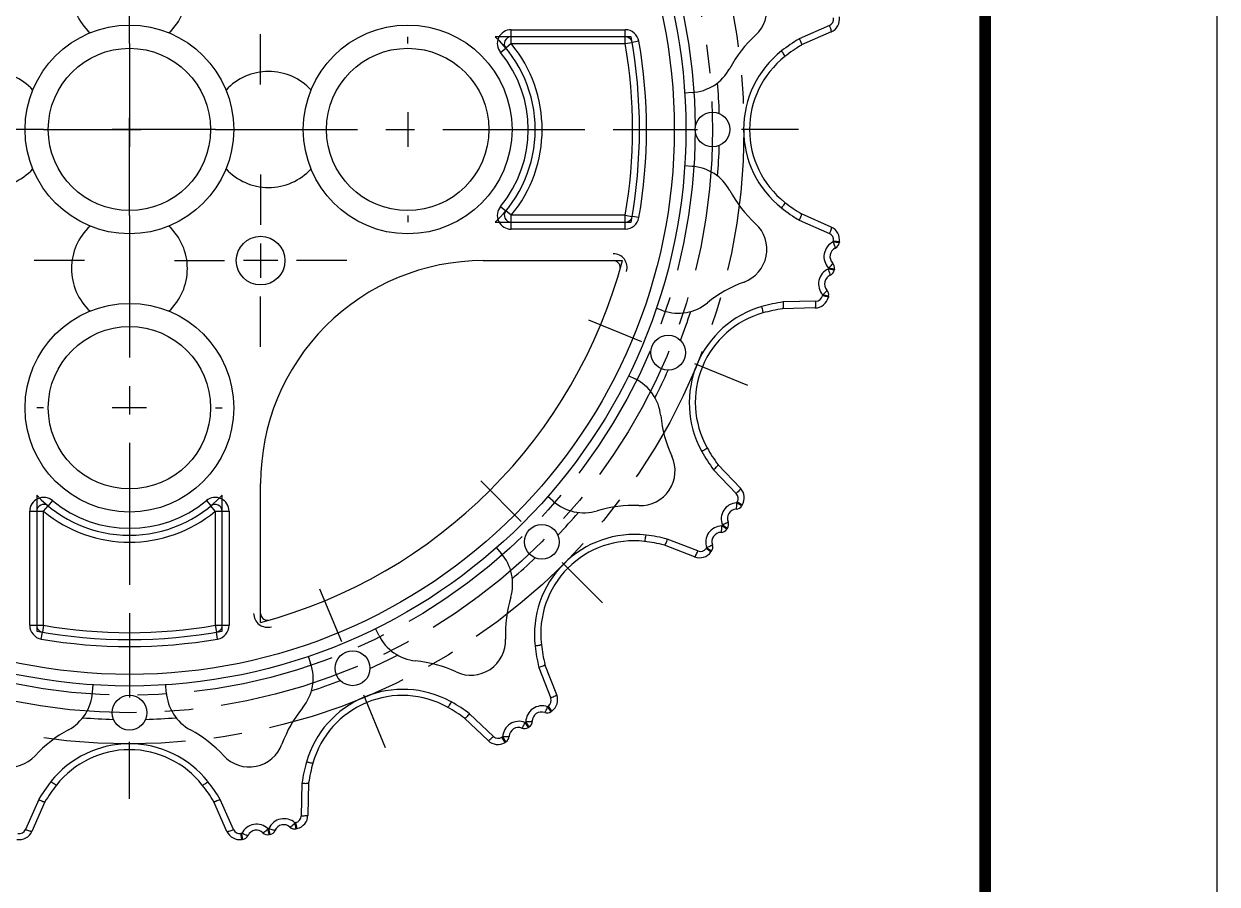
# Model space of a CAD drawing. Header units: millimetres. Extents: x 0 to 297, y 0 to 210.
# Drawn here: x 245.5 to 297, y 65.3 to 102.4 of the extents above; entities that cross this region are included whole.
import ezdxf

# ---------------------------------------------------------------- set-up
doc = ezdxf.new("R2010")
doc.units = ezdxf.units.MM
doc.header["$LTSCALE"] = 16.335
doc.linetypes.add('CENTER', pattern=[0.6, 0.375, -0.075, 0.075, -0.075])
doc.layers.get('0').update_dxf_attribs({"linetype": 'CONTINUOUS'})
for name, color, linetype in [('02___PRT_ALL_AXES', 7, 'CONTINUOUS'), ('3_ALL_AXES', 7, 'CONTINUOUS'), ('MEMBER', 7, 'CONTINUOUS')]:
    doc.layers.add(name, color=color, linetype=linetype)

msp = doc.modelspace()

# ---------------------------------------------------------------- linework, layer by layer
at = {"color": 7, "linetype": 'Continuous'}
msp.add_line((297, 0), (297, 210), dxfattribs=at)
at = {"color": 7, "linetype": 'Continuous', "const_width": 0.5}
msp.add_lwpolyline([(287, 10), (287, 200)], dxfattribs=at)
at = {"layer": '02___PRT_ALL_AXES', "color": 7, "linetype": 'CENTER'}
for p, q in [((250.0876, 101.5243), (250.0876, 122.3118)), ((255.7445, 99.7562), (255.7445, 101.9187)), ((262.0876, 101.5243), (262.0876, 101.8118)), ((246.3751, 97.8118), (225.5876, 97.8118)), ((253.8001, 97.8118), (274.5876, 97.8118)), ((255.7445, 95.8675), (255.7445, 93.705)), ((250.0876, 94.0993), (250.0876, 73.3118)), ((262.0876, 94.0993), (262.0876, 93.8118)), ((248.1432, 92.155), (245.9807, 92.155)), ((252.032, 92.155), (254.1945, 92.155)), ((259.457, 92.155), (257.2945, 92.155)), ((255.7445, 88.4425), (255.7445, 90.605)), ((246.3751, 85.8118), (246.0876, 85.8118)), ((253.8001, 85.8118), (254.0876, 85.8118))]:
    msp.add_line(p, q, dxfattribs=at)
at = {"layer": '02___PRT_ALL_AXES', "color": 7, "linetype": 'Continuous'}
for p, q in [((250.0876, 98.5543), (250.0876, 97.0693)), ((262.0876, 98.5543), (262.0876, 97.0693)), ((250.8301, 97.8118), (249.3451, 97.8118)), ((255.7445, 92.8975), (255.7445, 91.4125)), ((256.487, 92.155), (255.002, 92.155)), ((250.8301, 85.8118), (249.3451, 85.8118))]:
    msp.add_line(p, q, dxfattribs=at)
at = {"layer": '3_ALL_AXES', "color": 7, "linetype": 'CENTER'}
for p, q in [((250.0876, 101.5243), (250.0876, 98.3119)), ((246.3751, 97.8118), (249.5876, 97.8118)), ((253.8001, 97.8118), (250.5876, 97.8118)), ((271.5251, 97.8118), (273.9876, 97.8118)), ((278.9501, 97.8118), (276.4876, 97.8118)), ((250.0876, 94.0993), (250.0876, 97.3118)), ((269.8933, 89.6081), (272.1683, 88.6657)), ((276.7531, 86.7666), (274.478, 87.709)), ((265.2462, 82.6532), (266.9875, 80.912)), ((270.4965, 77.403), (268.7552, 79.1442)), ((258.2914, 78.0062), (259.2337, 75.7311)), ((250.0876, 76.3743), (250.0876, 73.9118)), ((261.1328, 71.1464), (260.1904, 73.4214)), ((250.0876, 68.9493), (250.0876, 71.4118))]:
    msp.add_line(p, q, dxfattribs=at)
at = {"layer": '3_ALL_AXES', "color": 7, "linetype": 'Continuous'}
for p, q in [((250.0876, 97.3118), (250.0876, 98.3119)), ((249.5876, 97.8118), (250.5876, 97.8118))]:
    msp.add_line(p, q, dxfattribs=at)
at = {"layer": '3_ALL_AXES', "color": 7, "linetype": 'CENTER'}
for radius in [26.5, 25.15, 24.3984]:
    msp.add_circle((250.0876, 97.8118), radius, dxfattribs=at)
at = {"layer": 'MEMBER', "color": 7, "linetype": 'Continuous'}
for p, q in [((266.5541, 102.1118), (271.4698, 102.1118)), ((266.5541, 101.5118), (266.5541, 102.1118)), ((271.4698, 101.5118), (271.4698, 102.1118)), ((280.2757, 102.2999), (278.9787, 101.7264)), ((280.3556, 102.0194), (279.0759, 101.4541)), ((271.7209, 101.8118), (265.8625, 101.8118)), ((266.5541, 101.5118), (266.3231, 101.3205)), ((266.5541, 101.5118), (271.4698, 101.5118)), ((271.4698, 101.5118), (271.7592, 101.5619)), ((272.061, 101.6142), (271.7654, 101.563)), ((266.0921, 101.1291), (266.3191, 101.3172)), ((274.3518, 99.4022), (274.034, 99.3814)), ((274.3518, 96.2215), (274.034, 96.2423)), ((266.0921, 94.4946), (266.3191, 94.3065)), ((266.5541, 94.1118), (266.3231, 94.3032)), ((265.8625, 93.8118), (271.7209, 93.8118)), ((271.4698, 94.1118), (266.5541, 94.1118)), ((266.5541, 93.5118), (266.5541, 94.1118)), ((271.4698, 94.1118), (271.7592, 94.0613)), ((271.4698, 93.5118), (271.4698, 94.1118)), ((272.061, 94.0095), (271.7654, 94.0607)), ((278.9787, 93.8972), (280.2757, 93.3237)), ((280.3556, 93.6043), (279.0759, 94.1696)), ((271.4698, 93.5118), (266.5541, 93.5118)), ((280.4507, 93.002), (280.4442, 92.9607)), ((280.4957, 92.9529), (280.4442, 92.9607)), ((280.7058, 92.9616), (280.4507, 93.002)), ((280.6992, 92.92), (280.4957, 92.9529)), ((280.5889, 92.9376), (280.4957, 92.9529)), ((280.7058, 92.9616), (280.6992, 92.92)), ((265.3479, 92.155), (271.3479, 92.155)), ((280.4877, 91.7427), (280.2344, 91.7933)), ((280.4962, 91.7854), (280.2429, 91.8356)), ((280.4962, 91.7854), (280.4877, 91.7427)), ((280.2313, 90.5758), (279.9801, 90.6361)), ((280.2411, 90.6168), (279.9899, 90.6767)), ((280.2411, 90.6168), (280.2313, 90.5758)), ((273.1134, 89.9956), (272.8052, 90.1003)), ((279.6618, 90.116), (278.2631, 90.0835)), ((279.6953, 90.4058), (278.2776, 90.3723)), ((271.6022, 87.202), (271.8962, 87.057)), ((275.2815, 83.1391), (276.2603, 82.1129)), ((276.4415, 82.3415), (275.4755, 83.3535)), ((255.7445, 76.5516), (255.7445, 82.5516)), ((246.0876, 82.0369), (246.0876, 76.1785)), ((254.0876, 76.1785), (254.0876, 82.0369)), ((268.3695, 81.779), (268.1318, 81.9875)), ((245.7876, 81.3453), (246.3876, 81.3453)), ((245.7876, 76.4296), (245.7876, 81.3453)), ((246.3876, 81.3453), (246.579, 81.5763)), ((246.3876, 76.4296), (246.3876, 81.3453)), ((246.7704, 81.8074), (246.5823, 81.5803)), ((253.4048, 81.8074), (253.5929, 81.5803)), ((253.7876, 81.3453), (253.5962, 81.5763)), ((253.7876, 81.3453), (254.3876, 81.3453)), ((253.7876, 81.3453), (253.7876, 76.4296)), ((254.3876, 81.3453), (254.3876, 76.4296)), ((276.2988, 81.7487), (276.277, 81.713)), ((276.497, 81.5778), (276.277, 81.713)), ((276.519, 81.6137), (276.2988, 81.7487)), ((276.519, 81.6137), (276.497, 81.5778)), ((275.8511, 80.5711), (275.6364, 80.7147)), ((275.8752, 80.6073), (275.6604, 80.7506)), ((275.8752, 80.6073), (275.8511, 80.5711)), ((274.4655, 79.3843), (273.1609, 79.8895)), ((274.6074, 79.6392), (273.2847, 80.1508)), ((275.1923, 79.6252), (274.9832, 79.7768)), ((265.9119, 79.7677), (266.1204, 79.5299)), ((275.1676, 79.5911), (274.9587, 79.7429)), ((275.1923, 79.6252), (275.1676, 79.5911)), ((245.7876, 76.4296), (246.3876, 76.4296)), ((246.3876, 76.4296), (246.337, 76.1403)), ((253.7876, 76.4296), (254.3876, 76.4296)), ((253.7876, 76.4296), (253.8377, 76.1402)), ((260.8424, 76.0033), (260.6974, 76.2973)), ((246.2853, 75.8384), (246.3364, 76.134)), ((253.8899, 75.8384), (253.8388, 76.134)), ((257.7992, 75.0943), (257.9038, 74.786)), ((268.5152, 73.4339), (268.01, 74.7386)), ((267.7487, 74.6147), (268.2603, 73.2921)), ((248.4972, 73.5476), (248.5181, 73.8655)), ((251.678, 73.5476), (251.6571, 73.8655)), ((265.7866, 71.6392), (264.7604, 72.618)), ((268.1565, 72.9408), (268.1227, 72.9163)), ((268.2742, 72.7071), (268.1227, 72.9163)), ((268.3083, 72.7319), (268.1565, 72.9408)), ((268.3083, 72.7319), (268.2742, 72.7071)), ((265.5579, 71.458), (264.5459, 72.424)), ((267.2922, 72.0242), (267.1488, 72.239)), ((267.3284, 72.0484), (267.1847, 72.263)), ((266.1864, 71.6225), (266.1508, 71.6006)), ((266.2857, 71.3804), (266.1508, 71.6006)), ((266.3216, 71.4025), (266.1864, 71.6225)), ((267.3284, 72.0484), (267.2922, 72.0242)), ((266.3216, 71.4025), (266.2857, 71.3804)), ((257.5271, 69.6219), (257.4936, 68.2041)), ((257.816, 69.6363), (257.7834, 68.2377)), ((246.173, 68.9207), (245.5995, 67.6237)), ((246.4454, 68.8236), (245.8801, 67.5438)), ((254.2951, 67.5438), (253.7298, 68.8236)), ((254.5757, 67.6237), (254.0022, 68.9207)), ((254.9387, 67.4553), (254.8974, 67.4487)), ((254.9379, 67.1936), (254.8974, 67.4487)), ((254.9795, 67.2003), (254.9387, 67.4553)), ((256.1062, 67.665), (256.0638, 67.6566)), ((256.0744, 67.6055), (256.0638, 67.6566)), ((256.114, 67.4033), (256.0744, 67.6055)), ((256.0923, 67.5128), (256.0744, 67.6055)), ((256.1568, 67.4118), (256.1062, 67.665)), ((257.2633, 67.9193), (257.2227, 67.9096)), ((257.2352, 67.859), (257.2227, 67.9096)), ((257.2827, 67.6584), (257.2352, 67.859)), ((257.2567, 67.767), (257.2352, 67.859)), ((257.3236, 67.6682), (257.2633, 67.9193)), ((257.3236, 67.6682), (257.2827, 67.6584)), ((254.9795, 67.2003), (254.9379, 67.1936)), ((256.1568, 67.4118), (256.114, 67.4033))]:
    msp.add_line(p, q, dxfattribs=at)
for centre, radius in [((250.0876, 97.8118), 24), ((250.0876, 97.8118), 23.5), ((250.0876, 97.8118), 4.5), ((262.0876, 97.8118), 4.5), ((250.0876, 97.8118), 3.5), ((262.0876, 97.8118), 3.5), ((275.2376, 97.8118), 0.75), ((255.7445, 92.155), 1.05), ((250.0876, 85.8118), 4.5), ((250.0876, 85.8118), 3.5), ((273.3232, 88.1874), 0.75), ((267.8713, 80.0281), 0.75), ((259.7121, 74.5763), 0.75), ((250.0876, 72.6618), 0.75)]:
    msp.add_circle(centre, radius, dxfattribs=at)
for centre, radius, start, end in [((250.0876, 103.8118), 2.5, 132.83343, 227.16657), ((250.0876, 103.8118), 2.5, 312.83343, 47.16657), ((276.0784, 102.9817), 1.5, 312.66128, 69.83872), ((280.1541, 102.5746), 0.3003, 293.88342, 9.02639), ((280.1132, 102.5682), 0.6, 293.833, 9.00148), ((266.5541, 101.5118), 0.6, 90, 219.63771), ((271.4698, 101.5118), 0.6, 9.81729, 90), ((262.0876, 97.8118), 5.5, 313.34176, 46.65824), ((266.5541, 101.5118), 0.3, 90, 219.63771), ((262.0876, 97.8118), 5.8, 320.36229, 39.63771), ((250.0876, 97.8118), 21.7, 350.18271, 9.81729), ((271.4698, 101.5118), 0.3, 20.32887, 69.95436), ((250.0876, 97.8118), 22, 349.52432, 10.47568), ((250.0876, 97.8118), 22.3, 350.18271, 9.81729), ((280.8426, 97.8118), 5.5303, 132.66128, 151.56122), ((282.7222, 95.499), 7.266, 121.01139, 128.36713), ((282.6761, 95.4929), 6.964, 121.12996, 128.333), ((262.0876, 97.8118), 5.2, 320.36229, 39.63771), ((280.8949, 97.8118), 4.3186, 128.40553, 231.59447), ((280.8426, 97.8118), 4.0077, 128.333, 231.667), ((274.221, 101.3979), 2, 273.75, 331.56122), ((244.0876, 97.8118), 2.5, 42.83343, 137.16657), ((256.0876, 97.8118), 2.5, 42.83343, 137.16657), ((250.0876, 97.8118), 25.4489, 1.55787, 4.538), ((250.0876, 97.8118), 25.4489, 355.462, 358.44213), ((244.0876, 97.8118), 2.5, 222.83343, 317.16657), ((256.0876, 97.8118), 2.5, 222.83343, 317.16657), ((274.221, 94.2258), 2, 28.43878, 86.25), ((280.8426, 97.8118), 5.5303, 208.43878, 227.33872), ((266.5541, 94.1118), 0.6, 140.36229, 270), ((266.5541, 94.1118), 0.3, 140.36229, 270), ((282.7212, 100.123), 7.264, 231.63135, 238.98866), ((282.6761, 100.1308), 6.964, 231.667, 238.87005), ((271.4698, 94.1118), 0.6, 270, 350.18271), ((271.4698, 94.1118), 0.3, 290.04571, 339.67114), ((276.0784, 92.642), 1.5, 290.16128, 47.33872), ((282.7168, 100.1167), 7.2563, 237.71895, 238.99276), ((250.0876, 91.8118), 2.5, 132.83343, 227.16657), ((250.0876, 91.8118), 2.5, 312.83343, 47.16657), ((280.1541, 93.0491), 0.3003, 350.97362, 66.11656), ((280.1132, 93.0555), 0.6, 350.99852, 66.167), ((280.7439, 92.3265), 0.7015, 115.2978, 224.41297), ((280.7014, 92.3341), 0.4, 115.23624, 224.47467), ((280.403, 92.9673), 0.3, 295.23624, 350.92067), ((250.0876, 97.8118), 22, 284.89982, 345.10018), ((270.954, 91.855), 0.6, 344.06722, 90), ((270.954, 91.855), 0.3, 357.03519, 90), ((280.5095, 91.1479), 0.7015, 113.08689, 222.20206), ((250.0876, 97.8118), 30.7418, 348.70976, 348.79024), ((278.5042, 93.5755), 2.4598, 314.97946, 316.25915), ((280.1935, 91.8014), 0.3, 293.02533, 348.70976), ((280.2019, 91.8437), 0.3, 348.79024, 44.47467), ((278.5015, 86.0424), 5.5303, 110.16128, 129.06122), ((280.4673, 91.1572), 0.4, 113.02533, 222.26376), ((279.6881, 90.7061), 0.3003, 271.38342, 346.52639), ((250.0876, 97.8118), 30.7418, 346.50148, 346.57933), ((278.3196, 92.4824), 2.4598, 312.76855, 314.04824), ((279.9492, 90.6864), 0.3, 346.57933, 42.26376), ((273.7563, 91.8895), 2, 251.25, 309.06122), ((278.55, 86.0223), 4.3186, 105.90663, 208.58889), ((279.353, 83.1863), 7.266, 98.51139, 105.86713), ((279.3081, 83.1983), 6.964, 98.62996, 105.833), ((279.6478, 90.7159), 0.6, 271.333, 346.50148), ((250.0876, 97.8118), 25.4489, 339.05787, 342.038), ((278.5015, 86.0424), 4.0077, 105.833, 209.167), ((271.0116, 85.2633), 2, 5.93878, 63.75), ((250.0876, 97.8118), 25.4489, 332.962, 335.94213), ((278.5015, 86.0424), 5.5303, 185.93878, 204.83872), ((278.5364, 86.0179), 4.3045, 208.62309, 209.12913), ((281.1231, 87.4598), 7.2659, 209.13282, 216.48866), ((281.0829, 87.4832), 6.964, 209.167, 216.37005), ((272.1215, 83.0892), 1.5, 267.66128, 24.83872), ((246.3876, 81.3453), 0.6, 50.36229, 180), ((250.0876, 85.8118), 5.5, 223.34176, 316.65824), ((253.7876, 81.3453), 0.6, 0, 129.63771), ((276.0428, 81.9057), 0.3003, 328.47362, 43.61656), ((276.0075, 81.9272), 0.6, 328.49852, 43.667), ((246.3876, 81.3453), 0.3, 50.36229, 180), ((250.0876, 85.8118), 5.8, 230.36229, 309.63771), ((250.0876, 85.8118), 5.2, 230.36229, 309.63771), ((253.7876, 81.3453), 0.3, 0, 129.63771), ((269.6882, 83.2827), 2, 228.75, 286.56122), ((271.8347, 76.0648), 5.5303, 87.66128, 106.56122), ((276.3112, 81.0124), 0.7015, 92.7978, 201.91297), ((276.2748, 81.0357), 0.4, 92.73624, 201.97467), ((276.2414, 81.7349), 0.3, 272.73624, 328.42067), ((250.0876, 97.8118), 25.4489, 316.55787, 319.538), ((275.6257, 80.7738), 0.3, 326.29024, 21.97467), ((271.8717, 76.0278), 4.3186, 83.40554, 186.59446), ((271.5283, 73.1003), 7.266, 76.01139, 83.36713), ((275.6436, 80.0132), 0.7015, 90.58689, 199.70207), ((275.6081, 80.0379), 0.4, 90.52533, 199.76376), ((275.6017, 80.7379), 0.3, 270.52533, 326.20976), ((250.0876, 97.8118), 30.7418, 326.20976, 326.29024), ((271.8347, 76.0648), 4.0077, 83.333, 186.667), ((271.4914, 73.1285), 6.964, 76.12996, 83.333), ((250.0876, 97.8118), 30.7418, 324.00148, 324.07933), ((274.9494, 79.8012), 0.3, 324.07933, 19.76376), ((264.6167, 78.2112), 2, 343.43878, 41.25), ((250.0876, 97.8118), 25.4489, 310.462, 313.44213), ((274.6822, 79.9438), 0.6, 248.833, 324.00148), ((274.7156, 79.9194), 0.3003, 248.88342, 324.02639), ((271.8347, 76.0648), 5.5303, 163.43878, 182.33872), ((256.0445, 76.9455), 0.6, 180, 285.93278), ((256.0445, 76.9455), 0.3, 180, 272.96481), ((246.3876, 76.4296), 0.6, 180, 260.18271), ((250.0876, 97.8118), 22, 259.52432, 280.47568), ((246.3876, 76.4296), 0.3, 200.04571, 249.67114), ((250.0876, 97.8118), 21.7, 260.18271, 279.81729), ((253.7876, 76.4296), 0.6, 279.81729, 360), ((253.7876, 76.4296), 0.3, 290.32887, 339.95436), ((250.0876, 97.8118), 22.3, 260.18271, 279.81729), ((262.6362, 76.8878), 2, 206.25, 264.06122), ((264.8102, 75.7779), 1.5, 245.16128, 2.33872), ((250.0876, 97.8118), 25.4489, 294.05787, 297.038), ((274.7993, 76.3711), 7.2661, 186.63291, 193.98857), ((274.7709, 76.408), 6.964, 186.667, 193.87005), ((256.0099, 74.1432), 2, 320.93878, 18.75), ((261.857, 69.3979), 5.5303, 65.16128, 84.06122), ((261.8771, 69.3494), 4.3187, 61.47002, 164.09295), ((250.0876, 97.8118), 25.4489, 287.962, 290.94213), ((246.5015, 73.6785), 2, 298.43878, 356.25), ((253.6737, 73.6785), 2, 183.75, 241.56122), ((261.857, 69.3979), 4.0077, 60.833, 164.167), ((261.8843, 69.3679), 4.2989, 60.8715, 61.43691), ((260.4395, 66.7763), 7.266, 53.5114, 60.86712), ((267.9801, 73.1838), 0.3003, 305.97362, 21.11656), ((267.9556, 73.2173), 0.6, 305.99852, 21.167), ((261.857, 69.3979), 5.5303, 140.93878, 159.83872), ((260.4163, 66.8165), 6.964, 53.62995, 60.833), ((267.8862, 72.2558), 0.7015, 70.2978, 179.41297), ((267.8615, 72.2913), 0.4, 70.23624, 179.47467), ((268.0982, 72.9501), 0.3, 250.23624, 305.92067), ((250.0876, 97.8118), 25.4489, 265.462, 268.44213), ((250.0876, 97.8118), 25.4489, 271.55787, 274.538), ((266.887, 71.5882), 0.7015, 68.08689, 177.20206), ((250.0876, 97.8118), 30.7418, 303.70976, 303.79024), ((267.1615, 72.2977), 0.3, 303.79024, 359.47467), ((250.0876, 67.0569), 5.5303, 118.43878, 137.33872), ((250.0876, 67.0569), 5.5303, 42.66128, 61.56122), ((265.9937, 71.8566), 0.3003, 226.38342, 301.52639), ((266.1645, 71.658), 0.3, 301.57933, 357.26376), ((266.8637, 71.6246), 0.4, 68.02533, 177.26376), ((267.1257, 72.2738), 0.3, 248.02533, 303.70976), ((244.9177, 71.821), 1.5, 200.16128, 317.33872), ((250.0876, 67.0045), 4.3186, 38.4056, 141.5944), ((250.0876, 67.0569), 4.0077, 38.333, 141.667), ((255.2575, 71.821), 1.5, 222.66128, 339.83872), ((265.9722, 71.892), 0.6, 226.333, 301.50148), ((264.713, 68.5465), 7.2659, 164.13282, 171.48866), ((264.7011, 68.5914), 6.964, 164.167, 171.37005), ((252.3988, 65.1783), 7.264, 141.63135, 148.98866), ((252.4065, 65.2233), 6.964, 141.667, 148.87005), ((247.7687, 65.2233), 6.964, 31.12996, 38.333), ((247.7748, 65.1772), 7.266, 31.01139, 38.36713), ((252.3924, 65.1826), 7.2564, 147.71863, 148.99276), ((256.7515, 67.3899), 0.7015, 47.7978, 156.91297), ((257.1934, 68.2114), 0.3003, 283.47362, 358.61656), ((257.1836, 68.2516), 0.6, 283.49852, 358.667), ((245.3312, 67.7862), 0.6, 260.99852, 336.167), ((245.3249, 67.7453), 0.3003, 260.97362, 336.11656), ((254.844, 67.7862), 0.6, 203.833, 279.00148), ((254.8503, 67.7453), 0.3003, 203.88342, 279.02639), ((255.5729, 67.1555), 0.7015, 45.58689, 154.70206), ((255.5653, 67.198), 0.4, 45.52533, 154.76376), ((256.0557, 67.6975), 0.3, 225.52533, 281.20976), ((254.3311, 69.388), 2.4496, 313.73766, 315.02265), ((256.098, 67.706), 0.3, 281.29024, 336.97467), ((256.7422, 67.4322), 0.4, 47.73624, 156.97467), ((257.213, 67.9502), 0.3, 227.73624, 283.42067), ((255.4244, 69.5729), 2.4496, 315.94857, 317.23356), ((254.9321, 67.4965), 0.3, 279.07933, 334.76376)]:
    msp.add_arc(centre, radius, start, end, dxfattribs=at)
msp.add_ellipse((265.3479, 82.5516), major_axis=(9.6034, 0), ratio=1, start_param=1.5707963, end_param=3.1415927, dxfattribs=at)
for points, knots in [([(280.3556, 102.0194), (280.3585, 102.0207), (280.3619, 102.0309), (280.3606, 102.0484), (280.356, 102.0755), (280.3426, 102.1262), (280.3164, 102.2025), (280.2905, 102.2659), (280.2757, 102.2999)], [0, 0, 0, 0, 0.0318767, 0.0922613, 0.1844249, 0.306624, 0.624422, 1, 1, 1, 1]), ([(278.9787, 101.7264), (278.9957, 101.6935), (279.0251, 101.632), (279.056, 101.5578), (279.0726, 101.5086), (279.0788, 101.4822), (279.0813, 101.4654), (279.0786, 101.4553), (279.0759, 101.4541)], [0, 0, 0, 0, 0.3785509, 0.696775, 0.8188283, 0.9106518, 0.96987, 1, 1, 1, 1]), ([(278.3569, 100.9556), (278.3591, 100.9574), (278.3591, 100.9675), (278.3534, 100.9827), (278.3422, 101.0064), (278.317, 101.0498), (278.2737, 101.1145), (278.2343, 101.1675), (278.2122, 101.1959)], [0, 0, 0, 0, 0.0298228, 0.0890139, 0.1803572, 0.3020562, 0.6203937, 1, 1, 1, 1]), ([(278.3569, 94.6681), (278.3591, 94.6663), (278.3591, 94.6562), (278.3534, 94.641), (278.3422, 94.6173), (278.317, 94.5739), (278.2737, 94.5092), (278.2343, 94.4562), (278.2122, 94.4278)], [0, 0, 0, 0, 0.0298229, 0.089014, 0.1803573, 0.3020564, 0.6203938, 1, 1, 1, 1]), ([(278.9787, 93.8972), (278.9953, 93.93), (279.0248, 93.9908), (279.0554, 94.0644), (279.0721, 94.1135), (279.0786, 94.1401), (279.0812, 94.1575), (279.0786, 94.168), (279.0759, 94.1696)], [0, 0, 0, 0, 0.3748939, 0.6911912, 0.8133182, 0.9060689, 0.9671921, 1, 1, 1, 1]), ([(280.3556, 93.6043), (280.3585, 93.603), (280.3619, 93.5928), (280.3606, 93.5753), (280.356, 93.5482), (280.3426, 93.4975), (280.3164, 93.4212), (280.2905, 93.3577), (280.2757, 93.3237)], [0, 0, 0, 0, 0.0318765, 0.0922611, 0.1844247, 0.306624, 0.6244221, 1, 1, 1, 1]), ([(280.5309, 92.696), (280.5334, 92.6971), (280.5355, 92.7069), (280.5333, 92.7227), (280.5276, 92.7482), (280.5129, 92.7957), (280.4854, 92.868), (280.4592, 92.9282), (280.4442, 92.9607)], [0, 0, 0, 0, 0.0293107, 0.088236, 0.1796533, 0.3012408, 0.6191903, 1, 1, 1, 1]), ([(280.3108, 91.5253), (280.3134, 91.5264), (280.3159, 91.5361), (280.3143, 91.552), (280.3096, 91.5776), (280.2967, 91.6257), (280.2721, 91.699), (280.2482, 91.7602), (280.2344, 91.7933)], [0, 0, 0, 0, 0.0293107, 0.088236, 0.1796533, 0.3012408, 0.6191903, 1, 1, 1, 1]), ([(280.3965, 92.0092), (280.3775, 91.982), (280.3273, 91.9229), (280.2741, 91.8668), (280.2429, 91.8356)], [0, 0, 0, 0, 0.428768, 1, 1, 1, 1]), ([(280.416, 92.0539), (280.4173, 92.0526), (280.4177, 92.0467), (280.4115, 92.0314), (280.4032, 92.0187), (280.3965, 92.0092)], [0, 0, 0, 0, 0.1114397, 0.3070582, 1, 1, 1, 1]), ([(280.1501, 90.8442), (280.13, 90.8178), (280.0776, 90.7607), (280.0223, 90.7067), (279.9899, 90.6767)], [0, 0, 0, 0, 0.428768, 1, 1, 1, 1]), ([(280.1713, 90.8882), (280.1725, 90.8868), (280.1727, 90.8809), (280.1659, 90.8659), (280.1571, 90.8535), (280.1501, 90.8442)], [0, 0, 0, 0, 0.1114397, 0.3070582, 1, 1, 1, 1]), ([(277.408, 89.8981), (277.4108, 89.8989), (277.4147, 89.9083), (277.4152, 89.9245), (277.414, 89.9507), (277.4073, 90.0004), (277.3921, 90.0767), (277.3759, 90.1408), (277.3664, 90.1755)], [0, 0, 0, 0, 0.0298228, 0.0890139, 0.1803573, 0.3020563, 0.6203937, 1, 1, 1, 1]), ([(278.2776, 90.3723), (278.2806, 90.3354), (278.2843, 90.2673), (278.2844, 90.187), (278.2809, 90.1352), (278.2765, 90.1084), (278.2725, 90.0919), (278.2661, 90.0836), (278.2631, 90.0835)], [0, 0, 0, 0, 0.3785509, 0.696775, 0.8188283, 0.9106518, 0.96987, 1, 1, 1, 1]), ([(279.6618, 90.116), (279.6649, 90.1161), (279.672, 90.1243), (279.6774, 90.1409), (279.6836, 90.1677), (279.6906, 90.2197), (279.6956, 90.3003), (279.696, 90.3687), (279.6953, 90.4058)], [0, 0, 0, 0, 0.0318767, 0.0922613, 0.1844249, 0.306624, 0.624422, 1, 1, 1, 1]), ([(275.0019, 84.0892), (275.0033, 84.0868), (274.9994, 84.0774), (274.9883, 84.0656), (274.9689, 84.0479), (274.9291, 84.0175), (274.8643, 83.9742), (274.8076, 83.9403), (274.7763, 83.9225)], [0, 0, 0, 0, 0.0298229, 0.089014, 0.1803573, 0.3020564, 0.6203938, 1, 1, 1, 1]), ([(275.2815, 83.1391), (275.3093, 83.1629), (275.3598, 83.2079), (275.4163, 83.2642), (275.4505, 83.3032), (275.4667, 83.3252), (275.4757, 83.3404), (275.4774, 83.3509), (275.4755, 83.3535)], [0, 0, 0, 0, 0.3748939, 0.6911911, 0.8133181, 0.9060689, 0.9671921, 1, 1, 1, 1]), ([(276.4415, 82.3415), (276.4436, 82.3392), (276.4429, 82.3285), (276.4349, 82.3129), (276.4204, 82.2895), (276.3885, 82.2479), (276.3351, 82.1873), (276.287, 82.1386), (276.2603, 82.1129)], [0, 0, 0, 0, 0.0318765, 0.0922611, 0.1844247, 0.306624, 0.6244221, 1, 1, 1, 1]), ([(276.2557, 81.4353), (276.2585, 81.4354), (276.2643, 81.4436), (276.2682, 81.4591), (276.2728, 81.4847), (276.2773, 81.5343), (276.2796, 81.6116), (276.2784, 81.6773), (276.277, 81.713)], [0, 0, 0, 0, 0.0293107, 0.088236, 0.1796533, 0.3012408, 0.6191903, 1, 1, 1, 1]), ([(275.9039, 80.886), (275.9049, 80.8835), (275.8999, 80.8748), (275.8875, 80.8647), (275.866, 80.8499), (275.823, 80.8251), (275.7537, 80.7906), (275.6935, 80.7643), (275.6604, 80.7506)], [0, 0, 0, 0, 0.029303, 0.0882234, 0.1796418, 0.3012325, 0.6191867, 1, 1, 1, 1]), ([(272.3, 80.0454), (272.3028, 80.0451), (272.3099, 80.0523), (272.3166, 80.067), (272.3255, 80.0918), (272.3384, 80.1402), (272.3535, 80.2166), (272.3631, 80.2819), (272.3676, 80.3176)], [0, 0, 0, 0, 0.0298228, 0.0890139, 0.1803572, 0.3020562, 0.6203937, 1, 1, 1, 1]), ([(275.6045, 80.4379), (275.6072, 80.438), (275.6133, 80.4459), (275.6179, 80.4613), (275.6234, 80.4867), (275.6298, 80.536), (275.6351, 80.6132), (275.6364, 80.6789), (275.6364, 80.7147)], [0, 0, 0, 0, 0.0293107, 0.088236, 0.1796532, 0.3012407, 0.6191902, 1, 1, 1, 1]), ([(273.2847, 80.1508), (273.2734, 80.1155), (273.2508, 80.0512), (273.2202, 79.9769), (273.1971, 79.9304), (273.1828, 79.9073), (273.1728, 79.8937), (273.1636, 79.8884), (273.1609, 79.8895)], [0, 0, 0, 0, 0.3785509, 0.6967749, 0.8188282, 0.9106517, 0.9698699, 1, 1, 1, 1]), ([(275.2317, 79.9027), (275.2326, 79.9001), (275.2273, 79.8916), (275.2145, 79.882), (275.1925, 79.868), (275.1485, 79.8449), (275.0779, 79.8132), (275.0168, 79.7892), (274.9832, 79.7768)], [0, 0, 0, 0, 0.029303, 0.0882234, 0.1796418, 0.3012325, 0.6191868, 1, 1, 1, 1]), ([(274.4655, 79.3843), (274.4685, 79.3832), (274.4781, 79.388), (274.4895, 79.4013), (274.5055, 79.4237), (274.5318, 79.469), (274.5672, 79.5416), (274.5938, 79.6047), (274.6074, 79.6392)], [0, 0, 0, 0, 0.0318767, 0.0922613, 0.1844249, 0.306624, 0.624422, 1, 1, 1, 1]), ([(267.854, 75.5995), (267.8543, 75.5967), (267.8472, 75.5895), (267.8324, 75.5828), (267.8077, 75.5739), (267.7592, 75.5611), (267.6829, 75.5459), (267.6175, 75.5363), (267.5818, 75.5318)], [0, 0, 0, 0, 0.0298229, 0.089014, 0.1803573, 0.3020564, 0.6203938, 1, 1, 1, 1]), ([(267.7487, 74.6147), (267.7835, 74.6261), (267.8474, 74.6483), (267.9211, 74.6787), (267.9676, 74.7016), (267.991, 74.7158), (268.0052, 74.7263), (268.0107, 74.7355), (268.01, 74.7386)], [0, 0, 0, 0, 0.3748938, 0.691191, 0.8133179, 0.9060686, 0.9671919, 1, 1, 1, 1]), ([(263.8102, 72.8975), (263.8127, 72.8961), (263.8221, 72.9), (263.8339, 72.9111), (263.8516, 72.9305), (263.882, 72.9704), (263.9252, 73.0351), (263.9591, 73.0919), (263.9769, 73.1231)], [0, 0, 0, 0, 0.0298228, 0.0890138, 0.1803571, 0.3020561, 0.6203936, 1, 1, 1, 1]), ([(268.5152, 73.4339), (268.5163, 73.431), (268.5115, 73.4213), (268.4982, 73.41), (268.4758, 73.394), (268.4304, 73.3677), (268.3579, 73.3322), (268.2948, 73.3056), (268.2603, 73.2921)], [0, 0, 0, 0, 0.0318765, 0.0922611, 0.1844247, 0.306624, 0.6244221, 1, 1, 1, 1]), ([(264.7604, 72.618), (264.7364, 72.5897), (264.6909, 72.539), (264.6342, 72.482), (264.5951, 72.4479), (264.573, 72.4321), (264.5585, 72.4233), (264.548, 72.4219), (264.5459, 72.424)], [0, 0, 0, 0, 0.378551, 0.6967751, 0.8188285, 0.910652, 0.9698702, 1, 1, 1, 1]), ([(267.9968, 72.6677), (267.9993, 72.6668), (268.0078, 72.6722), (268.0174, 72.685), (268.0314, 72.7069), (268.0545, 72.751), (268.0863, 72.8215), (268.1103, 72.8827), (268.1227, 72.9163)], [0, 0, 0, 0, 0.0293107, 0.088236, 0.1796533, 0.3012408, 0.6191903, 1, 1, 1, 1]), ([(267.0134, 71.9956), (267.016, 71.9945), (267.0246, 71.9996), (267.0347, 72.012), (267.0496, 72.0334), (267.0744, 72.0765), (267.1088, 72.1458), (267.1351, 72.2059), (267.1488, 72.239)], [0, 0, 0, 0, 0.0293107, 0.088236, 0.1796533, 0.3012408, 0.6191903, 1, 1, 1, 1]), ([(267.4615, 72.295), (267.4615, 72.2922), (267.4535, 72.2861), (267.4382, 72.2816), (267.4127, 72.2761), (267.3634, 72.2696), (267.2862, 72.2643), (267.2206, 72.263), (267.1847, 72.263)], [0, 0, 0, 0, 0.029303, 0.0882234, 0.1796418, 0.3012325, 0.6191867, 1, 1, 1, 1]), ([(265.5579, 71.458), (265.5602, 71.4558), (265.571, 71.4566), (265.5866, 71.4645), (265.6099, 71.4791), (265.6516, 71.5109), (265.7121, 71.5644), (265.7608, 71.6125), (265.7866, 71.6392)], [0, 0, 0, 0, 0.0318767, 0.0922613, 0.1844249, 0.306624, 0.624422, 1, 1, 1, 1]), ([(266.4642, 71.6437), (266.4641, 71.641), (266.4559, 71.6352), (266.4404, 71.6312), (266.4147, 71.6267), (266.3652, 71.6222), (266.2879, 71.6198), (266.2222, 71.6211), (266.1864, 71.6225)], [0, 0, 0, 0, 0.029303, 0.0882234, 0.1796418, 0.3012325, 0.6191867, 1, 1, 1, 1]), ([(258.0013, 70.4914), (258.0006, 70.4887), (257.9912, 70.4848), (257.975, 70.4843), (257.9487, 70.4855), (257.8991, 70.4922), (257.8227, 70.5074), (257.7586, 70.5235), (257.724, 70.533)], [0, 0, 0, 0, 0.0298229, 0.089014, 0.1803573, 0.3020564, 0.6203938, 1, 1, 1, 1]), ([(246.9438, 69.5426), (246.9421, 69.5404), (246.9319, 69.5404), (246.9168, 69.5461), (246.893, 69.5573), (246.8497, 69.5824), (246.785, 69.6257), (246.7319, 69.6652), (246.7035, 69.6872)], [0, 0, 0, 0, 0.0298229, 0.089014, 0.1803573, 0.3020564, 0.6203938, 1, 1, 1, 1]), ([(253.2314, 69.5426), (253.2331, 69.5404), (253.2433, 69.5404), (253.2584, 69.5461), (253.2822, 69.5573), (253.3255, 69.5824), (253.3902, 69.6257), (253.4433, 69.6652), (253.4717, 69.6872)], [0, 0, 0, 0, 0.0298228, 0.0890139, 0.1803572, 0.3020562, 0.6203937, 1, 1, 1, 1]), ([(257.5271, 69.6219), (257.5637, 69.6191), (257.6312, 69.6151), (257.711, 69.615), (257.7627, 69.6184), (257.7897, 69.6225), (257.8068, 69.6268), (257.8155, 69.6332), (257.816, 69.6363)], [0, 0, 0, 0, 0.3748938, 0.6911911, 0.8133181, 0.9060688, 0.9671921, 1, 1, 1, 1]), ([(246.173, 68.9207), (246.2057, 68.9041), (246.2665, 68.8746), (246.3402, 68.844), (246.3893, 68.8274), (246.4158, 68.8209), (246.4333, 68.8183), (246.4437, 68.8208), (246.4454, 68.8236)], [0, 0, 0, 0, 0.3748939, 0.6911911, 0.8133181, 0.9060689, 0.9671921, 1, 1, 1, 1]), ([(254.0022, 68.9207), (253.9693, 68.9038), (253.9078, 68.8743), (253.8336, 68.8434), (253.7844, 68.8269), (253.7579, 68.8207), (253.7412, 68.8181), (253.731, 68.8209), (253.7298, 68.8236)], [0, 0, 0, 0, 0.3785509, 0.6967749, 0.8188283, 0.9106518, 0.96987, 1, 1, 1, 1]), ([(257.7834, 68.2377), (257.7833, 68.2345), (257.7752, 68.2275), (257.7585, 68.222), (257.7317, 68.2158), (257.6798, 68.2089), (257.5992, 68.2039), (257.5307, 68.2035), (257.4936, 68.2041)], [0, 0, 0, 0, 0.0318765, 0.0922611, 0.1844247, 0.306624, 0.6244221, 1, 1, 1, 1]), ([(245.8801, 67.5438), (245.8788, 67.5409), (245.8685, 67.5375), (245.8511, 67.5389), (245.8239, 67.5434), (245.7733, 67.5569), (245.6969, 67.5831), (245.6335, 67.6089), (245.5995, 67.6237)], [0, 0, 0, 0, 0.0318765, 0.0922611, 0.1844247, 0.306624, 0.6244221, 1, 1, 1, 1]), ([(254.2951, 67.5438), (254.2964, 67.5409), (254.3067, 67.5375), (254.3241, 67.5389), (254.3513, 67.5434), (254.4019, 67.5569), (254.4783, 67.5831), (254.5417, 67.6089), (254.5757, 67.6237)], [0, 0, 0, 0, 0.0318767, 0.0922613, 0.1844249, 0.306624, 0.624422, 1, 1, 1, 1]), ([(255.2035, 67.3686), (255.2023, 67.3661), (255.1925, 67.3639), (255.1767, 67.3662), (255.1513, 67.3718), (255.1038, 67.3866), (255.0314, 67.414), (254.9712, 67.4403), (254.9387, 67.4553)], [0, 0, 0, 0, 0.029303, 0.0882234, 0.1796418, 0.3012325, 0.6191867, 1, 1, 1, 1]), ([(255.8455, 67.4835), (255.8469, 67.4822), (255.8528, 67.4818), (255.8681, 67.488), (255.8808, 67.4963), (255.8903, 67.5029)], [0, 0, 0, 0, 0.111461, 0.3070993, 1, 1, 1, 1]), ([(255.8903, 67.5029), (255.9174, 67.522), (255.9765, 67.5722), (256.0326, 67.6253), (256.0638, 67.6566)], [0, 0, 0, 0, 0.4287662, 1, 1, 1, 1]), ([(256.3741, 67.5886), (256.373, 67.5861), (256.3633, 67.5835), (256.3474, 67.5852), (256.3218, 67.5898), (256.2738, 67.6027), (256.2004, 67.6274), (256.1393, 67.6513), (256.1062, 67.665)], [0, 0, 0, 0, 0.029303, 0.0882234, 0.1796418, 0.3012325, 0.6191867, 1, 1, 1, 1]), ([(257.0113, 67.7282), (257.0126, 67.7269), (257.0186, 67.7268), (257.0336, 67.7336), (257.046, 67.7423), (257.0552, 67.7494)], [0, 0, 0, 0, 0.111461, 0.3070993, 1, 1, 1, 1]), ([(257.0552, 67.7494), (257.0816, 67.7694), (257.1387, 67.8219), (257.1927, 67.8772), (257.2227, 67.9096)], [0, 0, 0, 0, 0.4287662, 1, 1, 1, 1])]:
    msp.add_open_spline(points, degree=3, knots=knots, dxfattribs=at)

doc.saveas('drawing.dxf')
